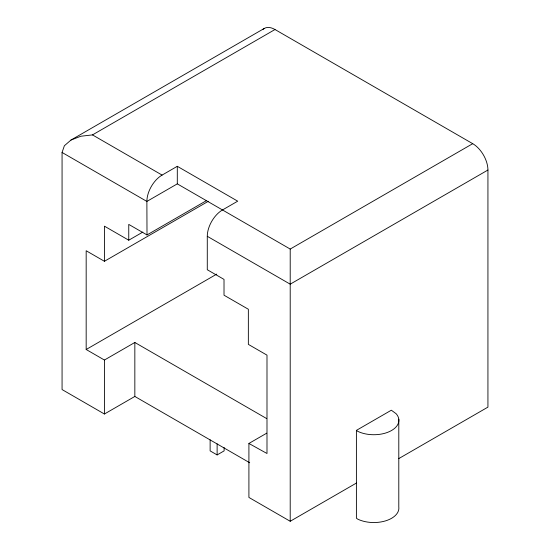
<?xml version="1.0" encoding="UTF-8"?>
<svg xmlns="http://www.w3.org/2000/svg" width="550" height="550" viewBox="0 0 550 550"><rect width="100%" height="100%" fill="white"/><g stroke="black" fill="none" stroke-linecap="round" stroke-linejoin="round"><path stroke-width="0.82" d="M249.693 462.756L134.839 396.447L104.417 414.013L62.068 389.558L62.068 152.46L64.377 145.743L70.971 140.044L264.248 28.456M70.971 140.044L80.843 136.235L92.483 134.901L275 29.521L472.725 143.681A21.512 12.416 60 0 1 487.933 170.026L487.933 407.124L398.757 458.604M206.36 200.667L147.008 234.939L146.877 201.431A21.512 12.416 -60 0 1 162.092 175.086L177.299 166.306L237.703 201.176L222.496 209.956A21.512 12.416 -60 0 0 207.281 236.301L207.281 269.741L224.015 279.4L224.015 295.206L248.353 309.251L248.353 344.382L266.991 355.142L266.991 453.496L248.909 443.458L248.909 497.434L290.207 521.276L356.4 483.065M472.725 143.681L290.207 249.054L177.299 183.865L146.877 201.431L62.068 152.46M266.736 418.619L134.839 342.471L104.417 360.037L86.171 349.498L86.171 250.745L104.417 261.284L104.417 226.16L128.755 240.206L142.856 232.066M104.417 261.284L208.292 201.314M86.171 349.498L216.748 274.106M487.933 170.026L290.207 284.178L207.281 236.301M210.127 439.801L210.127 450.883L217.126 454.926L224.118 450.883L224.118 447.494M248.909 443.458L266.722 433.173M356.4 430.375L391.332 410.211L396.151 413.737A25.011 14.438 0 0 1 389.338 431.633A25.011 14.438 0 0 1 357.617 431.269L356.4 430.375L356.4 518.189L357.617 519.083A25.011 14.438 0 0 0 385.213 520.974A25.011 14.438 0 0 0 398.798 506.976L398.798 419.162M92.483 134.901L162.092 175.086M147.008 234.939L128.755 224.4L128.755 240.206M290.207 249.054L290.207 521.276M217.126 443.836L217.126 454.926M177.299 166.306L177.299 183.865M134.839 342.471L134.839 396.447M104.417 360.037L104.417 414.013M262.941 29.425A21.512 12.416 60 0 1 275 29.521"/></g></svg>
